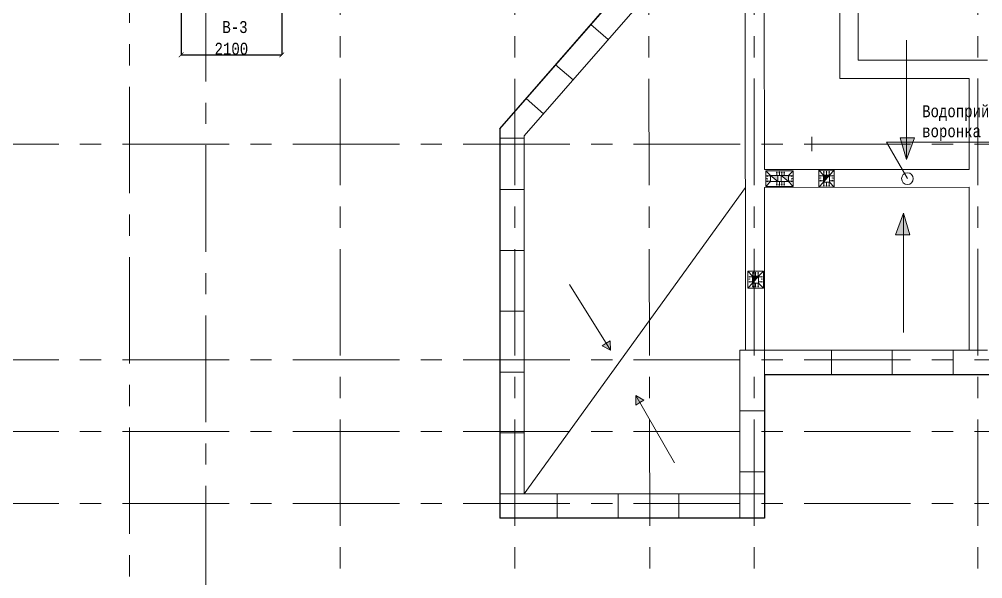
# Model space of a CAD drawing. Header units: millimetres. Extents: x -689206 to 4969298, y -1019800 to 703299.
# Drawn here: x 343440 to 363551, y -372065 to -360385 of the extents above; entities that cross this region are included whole.
import ezdxf

# ---------------------------------------------------------------- set-up
doc = ezdxf.new("R2010")
doc.units = ezdxf.units.MM
doc.linetypes.add('JIS_02_4.0', pattern=[5.5, 4, -1.5])
doc.linetypes.add('осеваяX2', pattern=[101.6, 63.5, -12.7, 12.7, -12.7])
doc.layers.add('кровля', color=211, linetype='Continuous')
doc.layers.add('четотам', color=7, linetype='Continuous')
for name, color, linetype, lineweight in [('несущие', 7, 'Continuous', 30), ('ОКНА', 250, 'Continuous', 20), ('ПЕРЕГОРОДКИ', 252, 'Continuous', 9), ('РАЗМЕРЫ', 7, 'Continuous', 9), ('сваи', 7, 'JIS_02_4.0', 30), ('стены', 7, 'Continuous', 20)]:
    doc.layers.add(name, color=color, linetype=linetype, lineweight=lineweight)
doc.styles.add('Аннотативный', font='isocteur.ttf', dxfattribs={"width": 0.7, "height": 250})
doc.dimstyles.new('Аннотативный', dxfattribs={"dimscale": 0, "dimtxt": 250, "dimasz": 100, "dimexe": 1.25, "dimexo": 0.625, "dimtad": 1, "dimdec": 0, "dimtxsty": 'Аннотативный', "dimblk": 'ARCHTICK', "dimcen": 2.5, "dimadec": 0, "dimazin": 0, "dimtfac": 1, "dimtdec": 0, "dimtmove": 0, "dimatfit": 3, "dimfxl": 1, "dimarcsym": 0})

# ---------------------------------------------------------------- blocks, each defined once
blk = doc.blocks.new('_ArchTick')
at = {"color": 0, "linetype": 'ByBlock', "const_width": 0.15}
blk.add_lwpolyline([(-0.5, -0.5), (0.5, 0.5)], dxfattribs=at)
blk = doc.blocks.new('*D2123')
at = {"layer": 'Defpoints', "color": 0, "linetype": 'ByBlock', "lineweight": 20, "transparency": 16777216}
for p in [(346817, -359842), (348917, -359842), (348917, -361128)]:
    blk.add_point(p, dxfattribs=at)
at = {"layer": 'РАЗМЕРЫ', "color": 0, "linetype": 'ByBlock', "lineweight": -2, "transparency": 16777216}
for p, q in [((346817, -359843), (346817, -361129)), ((348917, -359843), (348917, -361129)), ((346817, -361128), (348917, -361128))]:
    blk.add_line(p, q, dxfattribs=at)
at = {"layer": 'РАЗМЕРЫ', "color": 0, "linetype": 'ByBlock', "lineweight": -2, "transparency": 16777216, "xscale": 100, "yscale": 100, "zscale": 100, "rotation": 180}
blk.add_blockref('_ArchTick', (346817, -361128), dxfattribs=at)
at = {"layer": 'РАЗМЕРЫ', "color": 0, "linetype": 'ByBlock', "lineweight": -2, "transparency": 16777216, "xscale": 100, "yscale": 100, "zscale": 100}
blk.add_blockref('_ArchTick', (348917, -361128), dxfattribs=at)
at = {"layer": 'РАЗМЕРЫ', "color": 0, "linetype": 'ByBlock', "lineweight": 5, "transparency": 16777216, "insert": (347867, -361002), "char_height": 250, "attachment_point": 5, "style": 'Аннотативный'}
blk.add_mtext('2100', dxfattribs=at)

msp = doc.modelspace()

# ---------------------------------------------------------------- hatches: boundary and pattern name
at = {"layer": 'кровля', "lineweight": 5}
h = msp.add_hatch(color=7, dxfattribs=at)
h.dxf.hatch_style = 1
h.paths.add_polyline_path([(359254.7, -363591.9), (359262.9, -363591.9), (359254.7, -363568.3)])
h.paths.add_polyline_path([(359246.6, -363591.9), (359254.7, -363591.9), (359254.7, -363568.3)])
h = msp.add_hatch(color=7, dxfattribs=at)
h.dxf.hatch_style = 1
h.paths.add_polyline_path([(359306, -363568.3), (359297.9, -363591.9), (359306, -363591.9)])
h.paths.add_polyline_path([(359306, -363568.3), (359306, -363591.9), (359314.1, -363591.9)])
h = msp.add_hatch(color=7, dxfattribs=at)
h.dxf.hatch_style = 1
h.paths.add_polyline_path([(359357.2, -363568.3), (359349.1, -363591.9), (359357.2, -363591.9)])
h.paths.add_polyline_path([(359357.2, -363568.3), (359357.2, -363591.9), (359365.4, -363591.9)])
h = msp.add_hatch(color=7, dxfattribs=at)
h.dxf.hatch_style = 1
h.paths.add_polyline_path([(359407, -363568.3), (359398.9, -363591.9), (359407, -363591.9)])
h.paths.add_polyline_path([(359407, -363568.3), (359407, -363591.9), (359415.2, -363591.9)])
at = {"layer": 'кровля', "lineweight": 5, "true_color": 0x000000}
h = msp.add_hatch(color=18, dxfattribs=at)
h.dxf.hatch_style = 1
h.paths.add_polyline_path([(360234.1, -363577), (360242.3, -363577), (360234.1, -363553.4)])
h.paths.add_polyline_path([(360226, -363577), (360234.1, -363577), (360234.1, -363553.4)])
h = msp.add_hatch(color=18, dxfattribs=at)
h.dxf.hatch_style = 1
h.paths.add_polyline_path([(360289.4, -363577), (360297.5, -363577), (360289.4, -363553.4)])
h.paths.add_polyline_path([(360281.3, -363577), (360289.4, -363577), (360289.4, -363553.4)])
h = msp.add_hatch(color=18, dxfattribs=at)
h.dxf.hatch_style = 1
h.paths.add_polyline_path([(360344.7, -363553.4), (360336.6, -363577), (360344.7, -363577)])
h.paths.add_polyline_path([(360344.7, -363553.4), (360344.7, -363577), (360352.8, -363577)])
at = {"layer": 'кровля', "lineweight": 5}
h = msp.add_hatch(color=7, dxfattribs=at)
h.dxf.hatch_style = 1
h.paths.add_polyline_path([(359037.5, -363656.9), (359061.1, -363665.1), (359061.1, -363656.9)])
h.paths.add_polyline_path([(359037.5, -363656.9), (359061.1, -363656.9), (359061.1, -363648.8)])
h = msp.add_hatch(color=7, dxfattribs=at)
h.dxf.hatch_style = 1
h.paths.add_polyline_path([(359037.5, -363712.2), (359061.1, -363720.4), (359061.1, -363712.2)])
h.paths.add_polyline_path([(359037.5, -363712.2), (359061.1, -363712.2), (359061.1, -363704.1)])
h = msp.add_hatch(color=7, dxfattribs=at)
h.dxf.hatch_style = 1
h.paths.add_polyline_path([(359061.1, -363767.5), (359061.1, -363759.4), (359037.5, -363767.5)])
h.paths.add_polyline_path([(359061.1, -363775.7), (359061.1, -363767.5), (359037.5, -363767.5)])
h = msp.add_hatch(color=7, dxfattribs=at)
h.dxf.hatch_style = 1
h.paths.add_polyline_path([(359557.7, -363656.9), (359557.7, -363665.1), (359581.4, -363656.9)])
h.paths.add_polyline_path([(359557.7, -363648.8), (359557.7, -363656.9), (359581.4, -363656.9)])
h = msp.add_hatch(color=7, dxfattribs=at)
h.dxf.hatch_style = 1
h.paths.add_polyline_path([(359557.7, -363712.2), (359557.7, -363720.4), (359581.4, -363712.2)])
h.paths.add_polyline_path([(359557.7, -363704.1), (359557.7, -363712.2), (359581.4, -363712.2)])
h = msp.add_hatch(color=7, dxfattribs=at)
h.dxf.hatch_style = 1
h.paths.add_polyline_path([(359581.4, -363767.5), (359557.7, -363759.4), (359557.7, -363767.5)])
h.paths.add_polyline_path([(359581.4, -363767.5), (359557.7, -363767.5), (359557.7, -363775.7)])
at = {"layer": 'кровля', "lineweight": 5, "true_color": 0x000000}
h = msp.add_hatch(color=18, dxfattribs=at)
h.dxf.hatch_style = 1
h.paths.add_polyline_path([(360145.4, -363652.8), (360169.1, -363660.9), (360169.1, -363652.8)])
h.paths.add_polyline_path([(360145.4, -363652.8), (360169.1, -363652.8), (360169.1, -363644.6)])
h = msp.add_hatch(color=18, dxfattribs=at)
h.dxf.hatch_style = 1
h.paths.add_polyline_path([(360145.4, -363704), (360169.1, -363712.2), (360169.1, -363704)])
h.paths.add_polyline_path([(360145.4, -363704), (360169.1, -363704), (360169.1, -363695.9)])
h = msp.add_hatch(color=18, dxfattribs=at)
h.dxf.hatch_style = 1
h.paths.add_polyline_path([(360169.1, -363755.3), (360169.1, -363747.1), (360145.4, -363755.3)])
h.paths.add_polyline_path([(360169.1, -363763.4), (360169.1, -363755.3), (360145.4, -363755.3)])
h = msp.add_hatch(color=18, dxfattribs=at)
h.dxf.hatch_style = 1
h.paths.add_polyline_path([(360409.7, -363652.8), (360409.7, -363660.9), (360433.4, -363652.8)])
h.paths.add_polyline_path([(360409.7, -363644.6), (360409.7, -363652.8), (360433.4, -363652.8)])
h = msp.add_hatch(color=18, dxfattribs=at)
h.dxf.hatch_style = 1
h.paths.add_polyline_path([(360409.7, -363704), (360409.7, -363712.2), (360433.4, -363704)])
h.paths.add_polyline_path([(360409.7, -363695.9), (360409.7, -363704), (360433.4, -363704)])
h = msp.add_hatch(color=18, dxfattribs=at)
h.dxf.hatch_style = 1
h.paths.add_polyline_path([(360433.4, -363755.3), (360409.7, -363747.1), (360409.7, -363755.3)])
h.paths.add_polyline_path([(360433.4, -363755.3), (360409.7, -363755.3), (360409.7, -363763.4)])
at = {"layer": 'кровля', "lineweight": 5}
h = msp.add_hatch(color=7, dxfattribs=at)
h.dxf.hatch_style = 1
h.paths.add_polyline_path([(359254.7, -363856.2), (359262.9, -363832.6), (359254.7, -363832.6)])
h.paths.add_polyline_path([(359254.7, -363856.2), (359254.7, -363832.6), (359246.6, -363832.6)])
h = msp.add_hatch(color=7, dxfattribs=at)
h.dxf.hatch_style = 1
h.paths.add_polyline_path([(359306, -363832.6), (359297.9, -363832.6), (359306, -363856.2)])
h.paths.add_polyline_path([(359314.1, -363832.6), (359306, -363832.6), (359306, -363856.2)])
h = msp.add_hatch(color=7, dxfattribs=at)
h.dxf.hatch_style = 1
h.paths.add_polyline_path([(359357.2, -363832.6), (359349.1, -363832.6), (359357.2, -363856.2)])
h.paths.add_polyline_path([(359365.4, -363832.6), (359357.2, -363832.6), (359357.2, -363856.2)])
h = msp.add_hatch(color=7, dxfattribs=at)
h.dxf.hatch_style = 1
h.paths.add_polyline_path([(359407, -363832.6), (359398.9, -363832.6), (359407, -363856.2)])
h.paths.add_polyline_path([(359415.2, -363832.6), (359407, -363832.6), (359407, -363856.2)])
at = {"layer": 'кровля', "lineweight": 5, "true_color": 0x000000}
h = msp.add_hatch(color=18, dxfattribs=at)
h.dxf.hatch_style = 1
h.paths.add_polyline_path([(360234.1, -363871.1), (360242.3, -363847.4), (360234.1, -363847.4)])
h.paths.add_polyline_path([(360234.1, -363871.1), (360234.1, -363847.4), (360226, -363847.4)])
h = msp.add_hatch(color=18, dxfattribs=at)
h.dxf.hatch_style = 1
h.paths.add_polyline_path([(360289.4, -363871.1), (360297.5, -363847.4), (360289.4, -363847.4)])
h.paths.add_polyline_path([(360289.4, -363871.1), (360289.4, -363847.4), (360281.3, -363847.4)])
h = msp.add_hatch(color=18, dxfattribs=at)
h.dxf.hatch_style = 1
h.paths.add_polyline_path([(360344.7, -363847.4), (360336.6, -363847.4), (360344.7, -363871.1)])
h.paths.add_polyline_path([(360352.8, -363847.4), (360344.7, -363847.4), (360344.7, -363871.1)])
h = msp.add_hatch(color=18, dxfattribs=at)
h.dxf.hatch_style = 1
h.paths.add_polyline_path([(358665.4, -365762.8), (358689.1, -365770.9), (358689.1, -365762.8)])
h.paths.add_polyline_path([(358665.4, -365762.8), (358689.1, -365762.8), (358689.1, -365754.6)])
h = msp.add_hatch(color=18, dxfattribs=at)
h.dxf.hatch_style = 1
h.paths.add_polyline_path([(358665.4, -365814), (358689.1, -365822.2), (358689.1, -365814)])
h.paths.add_polyline_path([(358665.4, -365814), (358689.1, -365814), (358689.1, -365805.9)])
h = msp.add_hatch(color=18, dxfattribs=at)
h.dxf.hatch_style = 1
h.paths.add_polyline_path([(358754.1, -365687), (358762.3, -365687), (358754.1, -365663.4)])
h.paths.add_polyline_path([(358746, -365687), (358754.1, -365687), (358754.1, -365663.4)])
h = msp.add_hatch(color=18, dxfattribs=at)
h.dxf.hatch_style = 1
h.paths.add_polyline_path([(358809.4, -365687), (358817.5, -365687), (358809.4, -365663.4)])
h.paths.add_polyline_path([(358801.3, -365687), (358809.4, -365687), (358809.4, -365663.4)])
h = msp.add_hatch(color=18, dxfattribs=at)
h.dxf.hatch_style = 1
h.paths.add_polyline_path([(358864.7, -365663.4), (358856.6, -365687), (358864.7, -365687)])
h.paths.add_polyline_path([(358864.7, -365663.4), (358864.7, -365687), (358872.8, -365687)])
h = msp.add_hatch(color=18, dxfattribs=at)
h.dxf.hatch_style = 1
h.paths.add_polyline_path([(358929.7, -365762.8), (358929.7, -365770.9), (358953.4, -365762.8)])
h.paths.add_polyline_path([(358929.7, -365754.6), (358929.7, -365762.8), (358953.4, -365762.8)])
h = msp.add_hatch(color=18, dxfattribs=at)
h.dxf.hatch_style = 1
h.paths.add_polyline_path([(358929.7, -365814), (358929.7, -365822.2), (358953.4, -365814)])
h.paths.add_polyline_path([(358929.7, -365805.9), (358929.7, -365814), (358953.4, -365814)])
h = msp.add_hatch(color=18, dxfattribs=at)
h.dxf.hatch_style = 1
h.paths.add_polyline_path([(358689.1, -365865.3), (358689.1, -365857.1), (358665.4, -365865.3)])
h.paths.add_polyline_path([(358689.1, -365873.4), (358689.1, -365865.3), (358665.4, -365865.3)])
h = msp.add_hatch(color=18, dxfattribs=at)
h.dxf.hatch_style = 1
h.paths.add_polyline_path([(358754.1, -365981.1), (358762.3, -365957.4), (358754.1, -365957.4)])
h.paths.add_polyline_path([(358754.1, -365981.1), (358754.1, -365957.4), (358746, -365957.4)])
h = msp.add_hatch(color=18, dxfattribs=at)
h.dxf.hatch_style = 1
h.paths.add_polyline_path([(358809.4, -365981.1), (358817.5, -365957.4), (358809.4, -365957.4)])
h.paths.add_polyline_path([(358809.4, -365981.1), (358809.4, -365957.4), (358801.3, -365957.4)])
h = msp.add_hatch(color=18, dxfattribs=at)
h.dxf.hatch_style = 1
h.paths.add_polyline_path([(358864.7, -365957.4), (358856.6, -365957.4), (358864.7, -365981.1)])
h.paths.add_polyline_path([(358872.8, -365957.4), (358864.7, -365957.4), (358864.7, -365981.1)])
h = msp.add_hatch(color=18, dxfattribs=at)
h.dxf.hatch_style = 1
h.paths.add_polyline_path([(358953.4, -365865.3), (358929.7, -365857.1), (358929.7, -365865.3)])
h.paths.add_polyline_path([(358953.4, -365865.3), (358929.7, -365865.3), (358929.7, -365873.4)])
at = {"layer": 'РАЗМЕРЫ', "lineweight": 5, "ltscale": 150}
h = msp.add_hatch(color=256, dxfattribs=at)
h.dxf.hatch_style = 1
h.paths.add_polyline_path([(359496.3, -363774.7), (359496.3, -363649.7), (359346.3, -363649.7)])
h.paths.add_polyline_path([(359272.5, -363774.7), (359272.5, -363649.7), (359122.5, -363649.7)])
h = msp.add_hatch(color=256, dxfattribs=at)
h.dxf.hatch_style = 1
h.paths.add_polyline_path([(360351.9, -363637.2), (360226.9, -363637.2), (360226.9, -363787.2)])
h = msp.add_hatch(color=256, dxfattribs=at)
h.dxf.hatch_style = 1
h.paths.add_polyline_path([(358871.9, -365747.2), (358746.9, -365747.2), (358746.9, -365897.2)])
at = {"layer": 'сваи', "linetype": 'ByBlock', "lineweight": 20, "ltscale": 35}
h = msp.add_hatch(color=256, dxfattribs=at)
h.dxf.hatch_style = 1
h.paths.add_polyline_path([(361959.4, -362862.2), (361829.4, -362862.2), (361855.7, -362953.3), (361959.4, -362953.3)])
h.paths.add_polyline_path([(362129.4, -362862.2), (361959.4, -362862.2), (361959.4, -362953.3), (362095, -362953.3)])
h.paths.add_polyline_path([(361959.4, -362990), (361866.3, -362990), (361959.4, -363312.2)])
h.paths.add_polyline_path([(362081.1, -362990), (361959.4, -362990), (361959.4, -363312.2)])
h.paths.add_polyline_path([(362095, -362953.3), (361959.4, -362953.3), (361959.4, -362990), (362081.1, -362990)])
h.paths.add_polyline_path([(361959.4, -362953.3), (361855.7, -362953.3), (361866.3, -362990), (361959.4, -362990)])
h.paths.add_polyline_path([(365379.4, -362643.3), (365321.9, -362643.3), (365379.4, -362842.2)])
h.paths.add_polyline_path([(365454.6, -362643.3), (365379.4, -362643.3), (365379.4, -362842.2)])
h.paths.add_polyline_path([(365379.4, -362392.2), (365249.4, -362392.2), (365321.9, -362643.3), (365379.4, -362643.3)])
h.paths.add_polyline_path([(365549.4, -362392.2), (365379.4, -362392.2), (365379.4, -362643.3), (365454.6, -362643.3)])
h.paths.add_polyline_path([(365399.4, -364352.2), (365229.4, -364802.2), (365399.4, -364802.2)])
h.paths.add_polyline_path([(365399.4, -364352.2), (365399.4, -364802.2), (365529.4, -364802.2)])
h.paths.add_polyline_path([(361899.4, -364432.2), (361899.4, -364882.2), (362029.4, -364882.2)])
h.paths.add_polyline_path([(361899.4, -364432.2), (361729.4, -364882.2), (361899.4, -364882.2)])
h.paths.add_polyline_path([(355690.6, -367149.3), (355608.1, -367200.6), (355779.4, -367292.2)])
h.paths.add_polyline_path([(355775.6, -367096.5), (355690.6, -367149.3), (355779.4, -367292.2)])
h.paths.add_polyline_path([(356309.4, -368242.2), (356306.8, -368438), (356393.5, -368388)])
h.paths.add_polyline_path([(356309.4, -368242.2), (356393.5, -368388), (356477.7, -368339.4)])
h.paths.add_polyline_path([(372909.4, -364562.2), (372739.4, -365012.2), (372909.4, -365012.2)])
h.paths.add_polyline_path([(372909.4, -364562.2), (372909.4, -365012.2), (373039.4, -365012.2)])
h.paths.add_polyline_path([(373059.4, -362792), (372889.4, -362792), (372889.4, -362943.3), (373002.3, -362943.3)])
h.paths.add_polyline_path([(372889.4, -362792), (372759.4, -362792), (372803.1, -362943.3), (372889.4, -362943.3)])
h.paths.add_polyline_path([(372984.6, -362990), (372889.4, -362990), (372889.4, -363242)])
h.paths.add_polyline_path([(372889.4, -362990), (372816.6, -362990), (372889.4, -363242)])
h.paths.add_polyline_path([(373002.3, -362943.3), (372889.4, -362943.3), (372889.4, -362990), (372984.6, -362990)])
h.paths.add_polyline_path([(372889.4, -362943.3), (372803.1, -362943.3), (372816.6, -362990), (372889.4, -362990)])
h.paths.add_polyline_path([(377733.1, -368142.2), (377612.3, -368259.4), (377680, -368329.1)])
h.paths.add_polyline_path([(377733.1, -368142.2), (377542.6, -368187.5), (377612.3, -368259.4)])
h.paths.add_polyline_path([(378466.3, -367218.2), (378383.1, -367162.5), (378289.4, -367302.2)])
h.paths.add_polyline_path([(378383.1, -367162.5), (378302.4, -367108.4), (378289.4, -367302.2)])

# ---------------------------------------------------------------- linework, layer by layer
at = {"layer": 'кровля', "color": 7, "lineweight": 5}
for p, q in [((359122.5, -363649.7), (359022.5, -363549.7)), ((359254.7, -363568.3), (359246.6, -363591.9)), ((359246.6, -363591.9), (359254.7, -363591.9)), ((359254.7, -363638.3), (359254.7, -363568.3)), ((359254.7, -363568.3), (359262.9, -363591.9)), ((359262.9, -363591.9), (359254.7, -363591.9)), ((359306, -363568.3), (359297.9, -363591.9)), ((359297.9, -363591.9), (359306, -363591.9)), ((359306, -363638.3), (359306, -363568.3)), ((359306, -363568.3), (359314.1, -363591.9)), ((359314.1, -363591.9), (359306, -363591.9)), ((359357.2, -363568.3), (359349.1, -363591.9)), ((359349.1, -363591.9), (359357.2, -363591.9)), ((359357.2, -363638.3), (359357.2, -363568.3)), ((359357.2, -363568.3), (359365.4, -363591.9)), ((359365.4, -363591.9), (359357.2, -363591.9)), ((359407, -363568.3), (359398.9, -363591.9)), ((359398.9, -363591.9), (359407, -363591.9)), ((359407, -363638.3), (359407, -363568.3)), ((359407, -363568.3), (359415.2, -363591.9)), ((359415.2, -363591.9), (359407, -363591.9)), ((359496.3, -363649.7), (359596.3, -363549.7)), ((359122.5, -363774.7), (359022.5, -363874.7)), ((359037.5, -363656.9), (359061.1, -363648.8)), ((359107.5, -363656.9), (359037.5, -363656.9)), ((359037.5, -363656.9), (359061.1, -363665.1)), ((359037.5, -363712.2), (359061.1, -363720.4)), ((359037.5, -363767.5), (359061.1, -363759.4)), ((359107.5, -363767.5), (359037.5, -363767.5)), ((359037.5, -363767.5), (359061.1, -363775.7)), ((359061.1, -363648.8), (359061.1, -363656.9)), ((359061.1, -363665.1), (359061.1, -363656.9)), ((359061.1, -363720.4), (359061.1, -363712.2)), ((359061.1, -363759.4), (359061.1, -363767.5)), ((359061.1, -363775.7), (359061.1, -363767.5)), ((359254.7, -363786.2), (359254.7, -363856.2)), ((359306, -363786.2), (359306, -363856.2)), ((359357.2, -363786.2), (359357.2, -363856.2)), ((359407, -363786.2), (359407, -363856.2)), ((359496.3, -363774.7), (359596.3, -363874.7)), ((359511.4, -363656.9), (359581.4, -363656.9)), ((359511.4, -363767.5), (359581.4, -363767.5)), ((359581.4, -363656.9), (359557.7, -363648.8)), ((359557.7, -363648.8), (359557.7, -363656.9)), ((359581.4, -363656.9), (359557.7, -363665.1)), ((359557.7, -363665.1), (359557.7, -363656.9)), ((359581.4, -363712.2), (359557.7, -363720.4)), ((359557.7, -363720.4), (359557.7, -363712.2)), ((359581.4, -363767.5), (359557.7, -363759.4)), ((359557.7, -363759.4), (359557.7, -363767.5)), ((359581.4, -363767.5), (359557.7, -363775.7)), ((359557.7, -363775.7), (359557.7, -363767.5)), ((359254.7, -363856.2), (359246.6, -363832.6)), ((359246.6, -363832.6), (359254.7, -363832.6)), ((359254.7, -363856.2), (359262.9, -363832.6)), ((359262.9, -363832.6), (359254.7, -363832.6)), ((359306, -363856.2), (359297.9, -363832.6)), ((359297.9, -363832.6), (359306, -363832.6)), ((359306, -363856.2), (359314.1, -363832.6)), ((359314.1, -363832.6), (359306, -363832.6)), ((359357.2, -363856.2), (359349.1, -363832.6)), ((359349.1, -363832.6), (359357.2, -363832.6)), ((359357.2, -363856.2), (359365.4, -363832.6)), ((359365.4, -363832.6), (359357.2, -363832.6)), ((359407, -363856.2), (359398.9, -363832.6)), ((359398.9, -363832.6), (359407, -363832.6)), ((359407, -363856.2), (359415.2, -363832.6)), ((359415.2, -363832.6), (359407, -363832.6))]:
    msp.add_line(p, q, dxfattribs=at)
at = {"layer": 'кровля', "color": 18, "lineweight": 5, "true_color": 0x000000}
for p, q in [((360226.9, -363637.2), (360126.9, -363537.2)), ((360234.1, -363553.4), (360226, -363577)), ((360226, -363577), (360234.1, -363577)), ((360234.1, -363623.4), (360234.1, -363553.4)), ((360234.1, -363553.4), (360242.3, -363577)), ((360242.3, -363577), (360234.1, -363577)), ((360289.4, -363553.4), (360281.3, -363577)), ((360281.3, -363577), (360289.4, -363577)), ((360289.4, -363623.4), (360289.4, -363553.4)), ((360289.4, -363553.4), (360297.5, -363577)), ((360297.5, -363577), (360289.4, -363577)), ((360344.7, -363553.4), (360336.6, -363577)), ((360336.6, -363577), (360344.7, -363577)), ((360344.7, -363623.4), (360344.7, -363553.4)), ((360344.7, -363553.4), (360352.8, -363577)), ((360352.8, -363577), (360344.7, -363577)), ((360351.9, -363637.2), (360451.9, -363537.2)), ((360226.9, -363787.2), (360126.9, -363887.2)), ((360145.4, -363652.8), (360169.1, -363644.6)), ((360215.4, -363652.8), (360145.4, -363652.8)), ((360145.4, -363652.8), (360169.1, -363660.9)), ((360145.4, -363704), (360169.1, -363695.9)), ((360145.4, -363755.3), (360169.1, -363747.1)), ((360215.4, -363755.3), (360145.4, -363755.3)), ((360145.4, -363755.3), (360169.1, -363763.4)), ((360169.1, -363644.6), (360169.1, -363652.8)), ((360169.1, -363660.9), (360169.1, -363652.8)), ((360169.1, -363695.9), (360169.1, -363704)), ((360169.1, -363747.1), (360169.1, -363755.3)), ((360169.1, -363763.4), (360169.1, -363755.3)), ((360234.1, -363801.1), (360234.1, -363871.1)), ((360289.4, -363801.1), (360289.4, -363871.1)), ((360344.7, -363801.1), (360344.7, -363871.1)), ((360351.9, -363787.2), (360451.9, -363887.2)), ((360363.4, -363652.8), (360433.4, -363652.8)), ((360363.4, -363755.3), (360433.4, -363755.3)), ((360433.4, -363652.8), (360409.7, -363644.6)), ((360409.7, -363644.6), (360409.7, -363652.8)), ((360433.4, -363652.8), (360409.7, -363660.9)), ((360409.7, -363660.9), (360409.7, -363652.8)), ((360433.4, -363704), (360409.7, -363695.9)), ((360409.7, -363695.9), (360409.7, -363704)), ((360433.4, -363755.3), (360409.7, -363747.1)), ((360409.7, -363747.1), (360409.7, -363755.3)), ((360433.4, -363755.3), (360409.7, -363763.4)), ((360409.7, -363763.4), (360409.7, -363755.3)), ((360234.1, -363871.1), (360226, -363847.4)), ((360226, -363847.4), (360234.1, -363847.4)), ((360234.1, -363871.1), (360242.3, -363847.4)), ((360242.3, -363847.4), (360234.1, -363847.4)), ((360289.4, -363871.1), (360281.3, -363847.4)), ((360281.3, -363847.4), (360289.4, -363847.4)), ((360289.4, -363871.1), (360297.5, -363847.4)), ((360297.5, -363847.4), (360289.4, -363847.4)), ((360344.7, -363871.1), (360336.6, -363847.4)), ((360336.6, -363847.4), (360344.7, -363847.4)), ((360344.7, -363871.1), (360352.8, -363847.4)), ((360352.8, -363847.4), (360344.7, -363847.4)), ((358746.9, -365747.2), (358646.9, -365647.2)), ((358665.4, -365762.8), (358689.1, -365754.6)), ((358735.4, -365762.8), (358665.4, -365762.8)), ((358665.4, -365762.8), (358689.1, -365770.9)), ((358665.4, -365814), (358689.1, -365805.9)), ((358689.1, -365754.6), (358689.1, -365762.8)), ((358689.1, -365770.9), (358689.1, -365762.8)), ((358689.1, -365805.9), (358689.1, -365814)), ((358754.1, -365663.4), (358746, -365687)), ((358746, -365687), (358754.1, -365687)), ((358754.1, -365733.4), (358754.1, -365663.4)), ((358754.1, -365663.4), (358762.3, -365687)), ((358762.3, -365687), (358754.1, -365687)), ((358809.4, -365663.4), (358801.3, -365687)), ((358801.3, -365687), (358809.4, -365687)), ((358809.4, -365733.4), (358809.4, -365663.4)), ((358809.4, -365663.4), (358817.5, -365687)), ((358817.5, -365687), (358809.4, -365687)), ((358864.7, -365663.4), (358856.6, -365687)), ((358856.6, -365687), (358864.7, -365687)), ((358864.7, -365733.4), (358864.7, -365663.4)), ((358864.7, -365663.4), (358872.8, -365687)), ((358872.8, -365687), (358864.7, -365687)), ((358871.9, -365747.2), (358971.9, -365647.2)), ((358883.4, -365762.8), (358953.4, -365762.8)), ((358953.4, -365762.8), (358929.7, -365754.6)), ((358929.7, -365754.6), (358929.7, -365762.8)), ((358953.4, -365762.8), (358929.7, -365770.9)), ((358929.7, -365770.9), (358929.7, -365762.8)), ((358953.4, -365814), (358929.7, -365805.9)), ((358929.7, -365805.9), (358929.7, -365814)), ((358746.9, -365897.2), (358646.9, -365997.2)), ((358665.4, -365865.3), (358689.1, -365857.1)), ((358735.4, -365865.3), (358665.4, -365865.3)), ((358665.4, -365865.3), (358689.1, -365873.4)), ((358689.1, -365857.1), (358689.1, -365865.3)), ((358689.1, -365873.4), (358689.1, -365865.3)), ((358754.1, -365981.1), (358746, -365957.4)), ((358746, -365957.4), (358754.1, -365957.4)), ((358754.1, -365911.1), (358754.1, -365981.1)), ((358754.1, -365981.1), (358762.3, -365957.4)), ((358762.3, -365957.4), (358754.1, -365957.4)), ((358809.4, -365981.1), (358801.3, -365957.4)), ((358801.3, -365957.4), (358809.4, -365957.4)), ((358809.4, -365911.1), (358809.4, -365981.1)), ((358809.4, -365981.1), (358817.5, -365957.4)), ((358817.5, -365957.4), (358809.4, -365957.4)), ((358864.7, -365981.1), (358856.6, -365957.4)), ((358856.6, -365957.4), (358864.7, -365957.4)), ((358864.7, -365911.1), (358864.7, -365981.1)), ((358864.7, -365981.1), (358872.8, -365957.4)), ((358872.8, -365957.4), (358864.7, -365957.4)), ((358871.9, -365897.2), (358971.9, -365997.2)), ((358883.4, -365865.3), (358953.4, -365865.3)), ((358953.4, -365865.3), (358929.7, -365857.1)), ((358929.7, -365857.1), (358929.7, -365865.3)), ((358953.4, -365865.3), (358929.7, -365873.4)), ((358929.7, -365873.4), (358929.7, -365865.3))]:
    msp.add_line(p, q, dxfattribs=at)
at = {"layer": 'кровля', "color": 7, "lineweight": 5}
for points in [[(359596.3, -363549.7), (359596.3, -363874.7), (359022.5, -363874.7), (359022.5, -363549.7)], [(359496.3, -363649.7), (359496.3, -363774.7), (359122.5, -363774.7), (359122.5, -363649.7)]]:
    msp.add_lwpolyline(points, close=True, dxfattribs=at)
at = {"layer": 'кровля', "color": 18, "lineweight": 5, "true_color": 0x000000}
for points in [[(360126.9, -363537.2), (360451.9, -363537.2), (360451.9, -363887.2), (360126.9, -363887.2)], [(360226.9, -363637.2), (360351.9, -363637.2), (360351.9, -363787.2), (360226.9, -363787.2)], [(358646.9, -365647.2), (358971.9, -365647.2), (358971.9, -365997.2), (358646.9, -365997.2)], [(358746.9, -365747.2), (358871.9, -365747.2), (358871.9, -365897.2), (358746.9, -365897.2)]]:
    msp.add_lwpolyline(points, close=True, dxfattribs=at)
at = {"layer": 'несущие', "lineweight": 20}
msp.add_line((358600.5, -367292), (358480.5, -367292), dxfattribs=at)
at = {"layer": 'несущие', "lineweight": 13}
msp.add_line((363650.5, -367292), (358997.3, -367292), dxfattribs=at)
at = {"layer": 'несущие', "color": 0}
for p, q in [((358997.6, -367802), (375120.5, -367802)), ((358998.5, -367972), (358998.6, -370802))]:
    msp.add_line(p, q, dxfattribs=at)
at = {"layer": 'ОКНА', "color": 0}
msp.add_line((353980.5, -369844.4), (353980.5, -370044.4), dxfattribs=at)
at = {"layer": 'ПЕРЕГОРОДКИ', "linetype": 'ByBlock', "lineweight": 13}
msp.add_line((358998.6, -370292), (353470.5, -370292), dxfattribs=at)
at = {"layer": 'ПЕРЕГОРОДКИ', "color": 18, "linetype": 'ByBlock', "lineweight": 30, "true_color": 0x000000}
msp.add_line((358998.6, -370802), (353470.5, -370802), dxfattribs=at)
at = {"layer": 'РАЗМЕРЫ', "linetype": 'осеваяX2', "lineweight": 5, "ltscale": 35}
for p, q in [((345741.1, -329790), (345741.1, -379462.3)), ((347330.5, -379462.3), (347330.5, -329624.6)), ((350141.1, -329624.6), (350141.1, -379462.3)), ((356532.6, -329624.6), (356612.6, -379462.3)), ((358776.6, -329621), (358776.6, -379462.3)), ((363450.5, -329621), (363450.5, -379462.3))]:
    msp.add_line(p, q, dxfattribs=at)
at = {"layer": 'РАЗМЕРЫ', "linetype": 'ByBlock', "lineweight": 13}
for p, q in [((360570.5, -361619.6), (360570.5, -360182)), ((360950.5, -361239.6), (360950.5, -360182)), ((360950.5, -361239.6), (363650.5, -361239.6)), ((360570.5, -361619.6), (363270.5, -361619.6)), ((363270.5, -363519.8), (358993.7, -363519.8)), ((363270.5, -363893.4), (358994.1, -363897.5))]:
    msp.add_line(p, q, dxfattribs=at)
at = {"layer": 'РАЗМЕРЫ', "linetype": 'ByBlock', "lineweight": 9, "ltscale": 35}
for p, q in [((355732.6, -360809.7), (355368.9, -360492.9)), ((354998.7, -361652.4), (354634.9, -361335.6)), ((354384.5, -362357.5), (354020.8, -362040.7)), ((353470.5, -363942), (353470.5, -362870)), ((353470.5, -362870), (353980.5, -362870)), ((353980.5, -363942), (353470.5, -363942)), ((353980.5, -365212), (353980.5, -363942)), ((353470.5, -366482), (353470.5, -365212)), ((353470.5, -365212), (353980.5, -365212)), ((353980.5, -366482), (353470.5, -366482)), ((353980.5, -367752), (353980.5, -366482)), ((358480.5, -367292), (358480.5, -368562)), ((358997.3, -367292), (358600.5, -367292.4)), ((358997.6, -367802), (358997.3, -367269.9)), ((360392.3, -367290.2), (360392.3, -367802)), ((361661.9, -367802), (361662.3, -367290.2)), ((362931.9, -367802), (362931.9, -367292)), ((362931.9, -367292), (362931.9, -367802)), ((353470.5, -369022), (353470.5, -367752)), ((353470.5, -367752), (353980.5, -367752)), ((358480.5, -368562), (358998.5, -368562)), ((358998.5, -368562), (358998.5, -369832)), ((353980.5, -369022), (353470.5, -369022)), ((353980.5, -370292), (353980.5, -369022)), ((358998.5, -369832), (358480.5, -369832)), ((358480.5, -369832), (358480.5, -370802)), ((354670.5, -370292), (353470.5, -370292)), ((354670.5, -370802), (354670.5, -370292)), ((357210.5, -370292), (355940.5, -370292)), ((355940.5, -370292), (355940.5, -370802)), ((357210.5, -370802), (357210.5, -370292)), ((355940.5, -370802), (354670.5, -370802)), ((358480.5, -370802), (357210.5, -370802))]:
    msp.add_line(p, q, dxfattribs=at)
at = {"layer": 'РАЗМЕРЫ', "lineweight": 9, "ltscale": 150}
for p, q in [((361979.4, -363712.2), (361541.2, -362953.3)), ((361541.2, -362953.3), (363778.3, -362953.3))]:
    msp.add_line(p, q, dxfattribs=at)
msp.add_circle((361979.4, -363712.2), 122, dxfattribs=at)
at = {"layer": 'сваи', "linetype": 'ByBlock', "lineweight": 9, "ltscale": 35}
for p, q in [((361959.4, -360822.2), (361959.4, -363312.2)), ((361899.4, -366922.2), (361899.4, -364432.2))]:
    msp.add_line(p, q, dxfattribs=at)
at = {"layer": 'сваи', "linetype": 'ByBlock', "lineweight": 20, "ltscale": 35}
for p, q in [((361959.4, -363312.2), (361829.4, -362862.2)), ((361829.4, -362862.2), (361959.4, -362862.2)), ((361959.4, -362862.2), (362129.4, -362862.2)), ((362129.4, -362862.2), (361959.4, -363312.2)), ((361729.4, -364882.2), (361899.4, -364432.2)), ((361899.4, -364432.2), (362029.4, -364882.2)), ((361899.4, -364882.2), (361729.4, -364882.2)), ((362029.4, -364882.2), (361899.4, -364882.2))]:
    msp.add_line(p, q, dxfattribs=at)
at = {"layer": 'сваи', "lineweight": 13, "ltscale": 15000}
msp.add_line((358597.3, -363897.9), (353980.5, -370292), dxfattribs=at)
at = {"layer": 'сваи', "lineweight": 9, "ltscale": 15000}
for p, q in [((354925.9, -365919.5), (355779.4, -367292.2)), ((357117.6, -369642.1), (356309.4, -368242.2))]:
    msp.add_line(p, q, dxfattribs=at)
at = {"layer": 'сваи', "lineweight": 20, "ltscale": 15000}
for p, q in [((355608.1, -367200.6), (355690.6, -367149.3)), ((355779.4, -367292.2), (355608.1, -367200.6)), ((355690.6, -367149.3), (355775.6, -367096.5)), ((355775.6, -367096.5), (355779.4, -367292.2)), ((356306.8, -368438), (356309.4, -368242.2)), ((356393.5, -368388), (356306.8, -368438)), ((356309.4, -368242.2), (356477.7, -368339.4)), ((356477.7, -368339.4), (356393.5, -368388))]:
    msp.add_line(p, q, dxfattribs=at)
at = {"layer": 'стены', "linetype": 'осеваяX2', "lineweight": 5, "ltscale": 35}
for p, q in [((353780.5, -329624.6), (353780.5, -379462.3)), ((334927.8, -362990), (401980.5, -362990)), ((334927.8, -367492), (401980.5, -367492)), ((334927.8, -368992), (401980.5, -368992)), ((334927.8, -370492), (401980.5, -370492))]:
    msp.add_line(p, q, dxfattribs=at)
at = {"layer": 'стены'}
for p, q in [((353470.5, -362672.5), (357220.5, -358367)), ((353470.5, -362672.5), (357220.5, -358367)), ((353830.5, -362990), (354130.5, -362990)), ((359830.5, -362990), (360130.5, -362990)), ((359980.5, -363140), (359980.5, -362840)), ((353470.5, -368759.4), (353470.5, -369430))]:
    msp.add_line(p, q, dxfattribs=at)
at = {"layer": 'стены', "lineweight": 30}
for p, q in [((353470.5, -362672.5), (357220.5, -358367)), ((353470.5, -362672.5), (353470.5, -370802)), ((358998.2, -367802), (358998.5, -367972))]:
    msp.add_line(p, q, dxfattribs=at)
at = {"layer": 'стены', "lineweight": 13}
for p, q in [((353980.5, -362821.4), (357147.2, -359185.6)), ((358593.8, -360145), (358600.5, -367292)), ((358990.5, -360182), (358993.7, -363519.8)), ((363270.5, -363519.8), (363270.5, -361619.6)), ((358994.1, -363897.5), (358997.3, -367292)), ((363270.5, -367292), (363270.5, -363893.4)), ((358480.5, -367292), (358480.5, -370292))]:
    msp.add_line(p, q, dxfattribs=at)
at = {"layer": 'стены', "lineweight": 20}
msp.add_line((353980.5, -362821.4), (353980.5, -370292), dxfattribs=at)
at = {"layer": 'четотам', "color": 7, "lineweight": 5}
for points in [[(359122.5, -363649.7), (359272.5, -363649.7), (359272.5, -363774.7), (359122.5, -363774.7), (359122.5, -363649.7), (359272.5, -363774.7)], [(359346.3, -363649.7), (359496.3, -363649.7), (359496.3, -363774.7), (359346.3, -363774.7), (359346.3, -363649.7), (359496.3, -363774.7)]]:
    msp.add_lwpolyline(points, dxfattribs=at)
at = {"layer": 'четотам', "color": 18, "lineweight": 5, "true_color": 0x000000}
for points in [[(360226.9, -363787.2), (360226.9, -363637.2), (360351.9, -363637.2), (360351.9, -363787.2), (360226.9, -363787.2), (360351.9, -363637.2)], [(360226.9, -363787.2), (360226.9, -363637.2), (360351.9, -363637.2), (360351.9, -363787.2), (360226.9, -363787.2), (360351.9, -363637.2)], [(358746.9, -365897.2), (358746.9, -365747.2), (358871.9, -365747.2), (358871.9, -365897.2), (358746.9, -365897.2), (358871.9, -365747.2)], [(358746.9, -365897.2), (358746.9, -365747.2), (358871.9, -365747.2), (358871.9, -365897.2), (358746.9, -365897.2), (358871.9, -365747.2)]]:
    msp.add_lwpolyline(points, dxfattribs=at)

# ---------------------------------------------------------------- texts
at = {"layer": 'РАЗМЕРЫ', "lineweight": 20, "ltscale": 150, "insert": (347678.8, -360422.3), "char_height": 250, "width": 922.913, "attachment_point": 1, "style": 'Аннотативный'}
msp.add_mtext('В-3', dxfattribs=at)
at = {"layer": 'РАЗМЕРЫ', "lineweight": 13, "ltscale": 150, "insert": (362286.3, -362180.3), "char_height": 250, "width": 850, "attachment_point": 1, "style": 'Аннотативный'}
msp.add_mtext('Водоприймальна воронка', dxfattribs=at)

# ---------------------------------------------------------------- dimensions: what is measured, and where the dimension line sits
at = {"layer": 'РАЗМЕРЫ', "linetype": 'ByBlock', "lineweight": 5}
dim = msp.add_linear_dim(base=(348916.6, -361127.9), p1=(346816.6, -359842), p2=(348916.6, -359842), dimstyle='Аннотативный', dxfattribs=at)
dim.commit()
dim.dimension.update_dxf_attribs({"geometry": '*D2123', "text_midpoint": (347866.6, -361002.3)})

doc.saveas('drawing.dxf')
